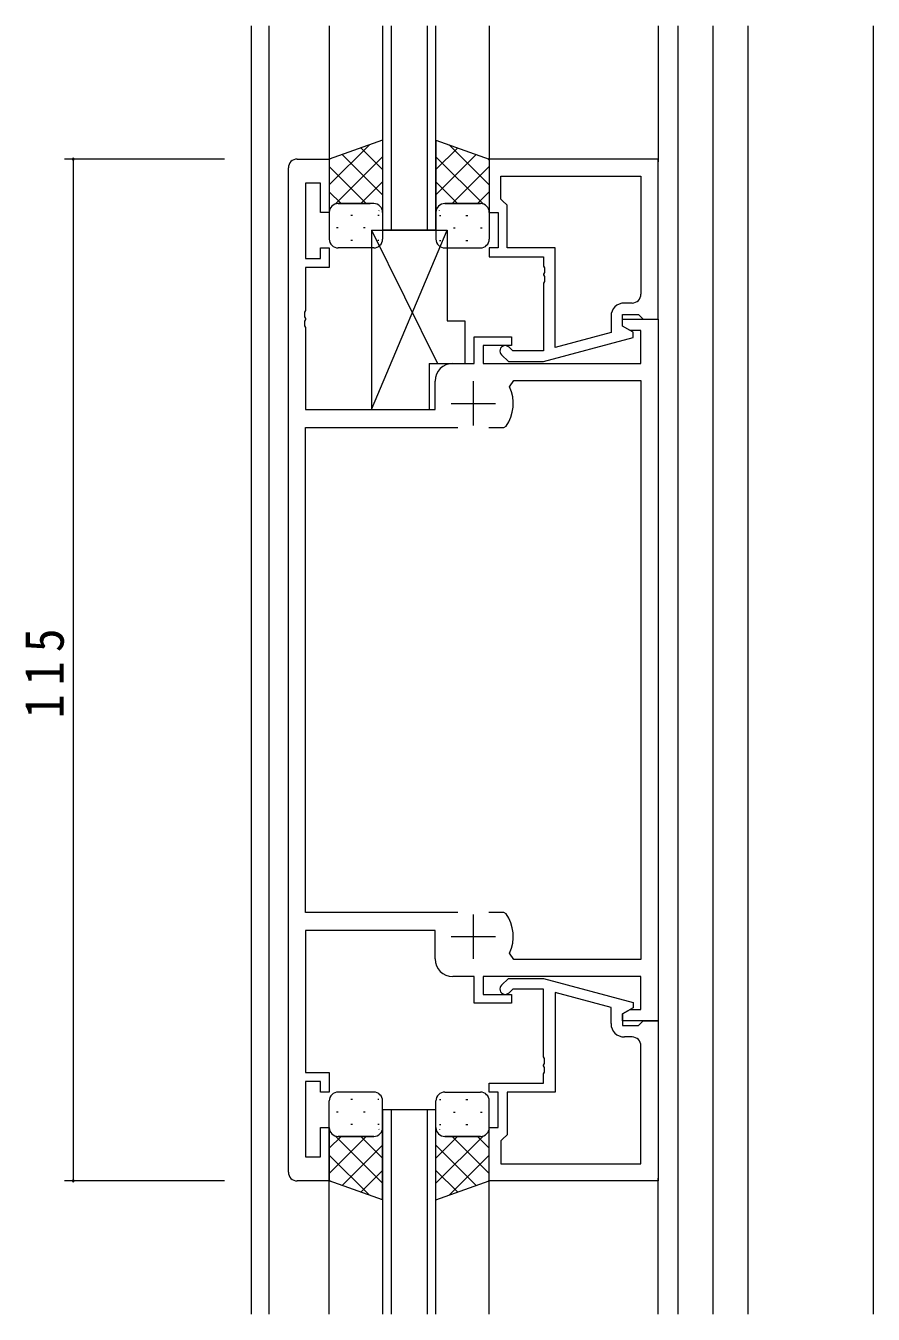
# Model space of a CAD drawing. Units: millimetres on the paper. Extents: x -397 to 397, y -282 to 282.
# Drawn here: x -67.9 to 27.4, y -22.2 to 122.8 of the extents above; entities that cross this region are included whole.
import ezdxf

# ---------------------------------------------------------------- set-up
doc = ezdxf.new("R2010")
doc.units = ezdxf.units.MM
for name, color, linetype, lineweight in [('0-3_YKK_11', 7, 'Continuous', 18), ('0-4_YKK_12', 2, 'Continuous', 18), ('0-5_YKK_13', 4, 'Continuous', 18), ('0-6_YKK_D', 6, 'Continuous', 18)]:
    doc.layers.add(name, color=color, linetype=linetype, lineweight=lineweight)
doc.styles.add('ＭＳ ゴシック', font='')
doc.styles.get('ＭＳ ゴシック').set_extended_font_data('MS Gothic')

msp = doc.modelspace()

# ---------------------------------------------------------------- linework, layer by layer
at = {"layer": '0-3_YKK_11'}
for p, q in [((-37.369, 107.779), (-33.769, 107.779)), ((-33.769, 107.779), (-33.769, 101.779)), ((-15.769, 107.779), (-15.769, 101.779)), ((3.231, 107.779), (-15.769, 107.779)), ((3.231, 89.779), (3.231, 107.779)), ((-38.369, -6.221), (-38.369, 106.779)), ((-36.439, 105.079), (-36.439, 96.579)), ((-34.769, 105.079), (-36.439, 105.079)), ((-34.769, 101.779), (-34.769, 105.079)), ((-14.469, 105.849), (1.301, 105.849)), ((-14.469, 103.279), (-14.469, 105.849)), ((-14.469, 105.849), (1.301, 105.849)), ((1.301, 105.849), (1.301, 92.579)), ((-14.269, 103.079), (-14.469, 103.279)), ((-13.769, 102.579), (-14.269, 103.079)), ((-33.769, 101.779), (-34.769, 101.779)), ((-15.769, 101.779), (-14.769, 101.779)), ((-14.769, 101.779), (-14.769, 97.779)), ((-13.769, 97.779), (-13.769, 102.579)), ((-34.769, 97.779), (-33.769, 97.779)), ((-34.769, 96.579), (-34.769, 97.779)), ((-33.769, 97.779), (-33.769, 95.579)), ((-15.769, 97.779), (-15.769, 96.779)), ((-14.769, 97.779), (-15.769, 97.779)), ((-8.369, 97.779), (-13.769, 97.779)), ((-8.369, 86.571), (-8.369, 97.779)), ((-36.439, 96.579), (-34.769, 96.579)), ((-15.769, 96.779), (-9.669, 96.779)), ((-9.669, 96.779), (-9.669, 95.738)), ((-9.669, 95.738), (-9.549, 95.554)), ((-36.439, 95.579), (-36.439, 90.738)), ((-33.769, 95.579), (-36.439, 95.579)), ((-9.549, 95.005), (-9.669, 94.821)), ((-9.669, 94.821), (-9.669, 94.738)), ((-9.669, 94.738), (-9.549, 94.554)), ((-9.549, 95.554), (-9.549, 95.005)), ((-9.549, 94.554), (-9.549, 94.005)), ((-9.549, 94.005), (-9.669, 93.821)), ((-9.669, 93.821), (-9.669, 86.179)), ((0.301, 91.579), (-0.569, 91.579)), ((-36.439, 90.738), (-36.559, 90.554)), ((-36.559, 90.554), (-36.559, 90.005)), ((-36.559, 90.005), (-36.439, 89.821)), ((-2.069, 90.079), (-2.069, 88.259)), ((-0.769, 90.279), (1.031, 90.279)), ((-0.769, 88.979), (-0.769, 90.279)), ((1.031, 90.279), (1.231, 90.079)), ((1.231, 90.079), (1.531, 89.779)), ((-36.439, 89.738), (-36.559, 89.554)), ((-36.559, 89.554), (-36.559, 89.005)), ((-36.559, 89.005), (-36.439, 88.821)), ((-36.439, 89.821), (-36.439, 89.738)), ((-36.439, 88.821), (-36.439, 79.579)), ((-0.769, 89.779), (3.231, 89.779)), ((-0.769, 88.979), (-0.769, 89.779)), ((0.097, 88.479), (-0.769, 88.979)), ((0.431, 88.287), (-0.769, 88.979)), ((1.301, 88.479), (0.097, 88.479)), ((1.301, 84.779), (1.301, 88.479)), ((1.531, 89.779), (3.231, 89.779)), ((3.231, 89.779), (3.231, 10.779)), ((-17.469, 87.779), (-13.269, 87.779)), ((-17.469, 84.779), (-17.469, 87.779)), ((-13.269, 87.779), (-13.269, 86.779)), ((-9.672, 84.979), (0.431, 87.687)), ((-2.069, 88.259), (-8.369, 86.571)), ((0.431, 87.687), (0.431, 88.287)), ((-16.469, 86.779), (-16.469, 84.779)), ((-13.269, 86.779), (-16.469, 86.779)), ((-14.393, 85.755), (-13.617, 84.979)), ((-13.12, 86.179), (-13.545, 86.604)), ((-9.669, 86.179), (-13.12, 86.179)), ((-19.869, 84.779), (-17.469, 84.779)), ((-16.469, 84.779), (1.301, 84.779)), ((-13.617, 84.979), (-9.672, 84.979)), ((-21.869, 79.579), (-21.869, 82.779)), ((-17.569, 82.779), (-17.569, 77.779)), ((-13.473, 82.142), (-13.017, 82.849)), ((-13.017, 82.849), (1.301, 82.849)), ((1.301, 82.849), (1.301, 17.709)), ((-20.069, 80.279), (-15.069, 80.279)), ((-36.439, 79.579), (-21.869, 79.579)), ((-36.439, 77.579), (-19.319, 77.579)), ((-36.439, 22.979), (-36.439, 77.579)), ((-15.819, 77.579), (-14.122, 77.579)), ((-15.819, 77.579), (-14.122, 77.579)), ((-14.122, 77.579), (-13.876, 77.708)), ((-19.319, 22.979), (-36.439, 22.979)), ((-17.569, 22.779), (-17.569, 17.779)), ((-14.122, 22.979), (-15.819, 22.979)), ((-13.876, 22.851), (-14.122, 22.979)), ((-36.439, 20.979), (-36.439, 4.979)), ((-21.869, 20.979), (-36.439, 20.979)), ((-21.869, 17.779), (-21.869, 20.979)), ((-20.069, 20.279), (-15.069, 20.279)), ((-13.017, 17.709), (-13.473, 18.416)), ((1.301, 17.709), (-13.017, 17.709)), ((-17.469, 15.779), (-19.869, 15.779)), ((-17.469, 12.779), (-17.469, 15.779)), ((-16.469, 15.779), (-16.469, 13.779)), ((1.301, 15.779), (-16.469, 15.779)), ((-14.393, 14.804), (-13.617, 15.579)), ((-13.617, 15.579), (-9.672, 15.579)), ((-9.672, 15.579), (0.431, 12.872)), ((1.301, 12.079), (1.301, 15.779)), ((-16.469, 13.779), (-13.269, 13.779)), ((-13.12, 14.379), (-13.545, 13.955)), ((-13.269, 13.779), (-13.269, 12.779)), ((-9.669, 14.379), (-13.12, 14.379)), ((-9.669, 6.738), (-9.669, 14.379)), ((-8.369, 13.988), (-8.369, 2.779)), ((-2.069, 12.3), (-8.369, 13.988)), ((-13.269, 12.779), (-17.469, 12.779)), ((-2.069, 10.479), (-2.069, 12.3)), ((0.431, 12.272), (-0.769, 11.579)), ((-0.769, 11.579), (0.097, 12.079)), ((0.097, 12.079), (1.301, 12.079)), ((0.431, 12.872), (0.431, 12.272)), ((-0.769, 10.779), (-0.769, 11.579)), ((-0.769, 11.579), (-0.769, 10.279)), ((3.231, 10.779), (-0.769, 10.779)), ((-0.769, 10.279), (1.031, 10.279)), ((1.031, 10.279), (1.231, 10.479)), ((1.231, 10.479), (1.531, 10.779)), ((1.531, 10.779), (3.231, 10.779)), ((3.231, 10.779), (3.231, -7.221)), ((0.301, 8.979), (-0.569, 8.979)), ((1.301, -5.291), (1.301, 7.979)), ((-9.549, 6.554), (-9.669, 6.738)), ((-9.669, 5.821), (-9.549, 6.005)), ((-9.669, 5.738), (-9.669, 5.821)), ((-9.549, 6.005), (-9.549, 6.554)), ((-36.439, 4.979), (-33.769, 4.979)), ((-33.769, 4.979), (-33.769, 2.779)), ((-9.549, 5.554), (-9.669, 5.738)), ((-9.669, 4.821), (-9.549, 5.005)), ((-9.669, 3.779), (-9.669, 4.821)), ((-9.549, 5.005), (-9.549, 5.554)), ((-36.439, 3.979), (-36.439, -4.521)), ((-34.769, 3.979), (-36.439, 3.979)), ((-34.769, 2.779), (-34.769, 3.979)), ((-15.769, 3.779), (-9.669, 3.779)), ((-15.769, 2.779), (-15.769, 3.779)), ((-33.769, 2.779), (-34.769, 2.779)), ((-14.769, 2.779), (-15.769, 2.779)), ((-14.769, -1.221), (-14.769, 2.779)), ((-13.769, 2.779), (-13.769, -2.021)), ((-8.369, 2.779), (-13.769, 2.779)), ((-34.769, -1.221), (-33.769, -1.221)), ((-34.769, -4.521), (-34.769, -1.221)), ((-33.769, -1.221), (-33.769, -7.221)), ((-15.769, -1.221), (-14.769, -1.221)), ((-15.769, -7.221), (-15.769, -1.221)), ((-14.269, -2.521), (-14.469, -2.721)), ((-14.469, -2.721), (-14.469, -5.291)), ((-13.769, -2.021), (-14.269, -2.521)), ((-36.439, -4.521), (-34.769, -4.521)), ((-14.469, -5.291), (1.301, -5.291)), ((-14.469, -5.291), (1.301, -5.291)), ((-33.769, -7.221), (-37.369, -7.221)), ((3.231, -7.221), (-15.769, -7.221))]:
    msp.add_line(p, q, dxfattribs=at)
for centre, radius, start, end in [((-37.369, 106.779), 1, 90.00001, 179.99999), ((-0.569, 90.079), 1.5, 90.00001, 179.99999), ((0.301, 92.579), 1, 270.00001, 359.99999), ((-13.969, 86.179), 0.6, 44.99999, 225.00001), ((-19.869, 82.779), 2, 90.00001, 179.99999), ((-17.569, 80.279), 4.5, 325.15008, 24.45637), ((-17.569, 20.279), 4.5, 335.54363, 34.84992), ((-19.869, 17.779), 2, 180.00001, 269.99999), ((-13.969, 14.379), 0.6, 134.99999, 315.00001), ((-0.569, 10.479), 1.5, 180.00001, 269.99999), ((0.301, 7.979), 1, 0.00001, 89.99999), ((-37.369, -6.221), 1, 180.00001, 269.99999)]:
    msp.add_arc(centre, radius, start, end, dxfattribs=at)
at = {"layer": '0-4_YKK_12'}
for p, q in [((-42.569, 122.779), (-42.569, -22.221)), ((-40.569, 122.779), (-40.569, -22.221)), ((-33.769, 122.779), (-33.769, 107.779)), ((-27.769, 122.779), (-27.769, 99.779)), ((-26.769, 99.779), (-26.769, 122.779)), ((-22.769, 122.779), (-22.769, 99.779)), ((-21.769, 99.779), (-21.769, 122.779)), ((-15.769, 122.779), (-15.769, 107.779)), ((3.231, 122.779), (3.231, 107.479)), ((5.431, 122.779), (5.431, -22.221)), ((9.431, -22.221), (9.431, 122.779)), ((13.331, 122.779), (13.331, -22.221)), ((27.431, 122.779), (27.431, -22.221)), ((-21.769, 99.779), (-27.769, 99.779)), ((-21.769, 0.779), (-27.769, 0.779)), ((-27.769, 0.779), (-27.769, -22.221)), ((-26.769, -22.221), (-26.769, 0.779)), ((-22.769, 0.779), (-22.769, -22.221)), ((-21.769, -22.221), (-21.769, 0.779)), ((-33.769, -22.221), (-33.769, -7.221)), ((-15.769, -22.221), (-15.769, -7.221)), ((3.231, -22.221), (3.231, -6.921))]:
    msp.add_line(p, q, dxfattribs=at)
at = {"layer": '0-5_YKK_13'}
for p, q in [((-27.769, 109.922), (-33.769, 107.779)), ((-33.769, 104.871), (-29.244, 109.395)), ((-27.769, 106.593), (-30.222, 109.046)), ((-27.769, 109.922), (-27.769, 101.779)), ((-21.769, 109.922), (-21.769, 101.779)), ((-21.769, 109.922), (-15.769, 107.779)), ((-21.769, 106.593), (-19.316, 109.046)), ((-15.769, 104.871), (-20.294, 109.395)), ((-33.769, 107.699), (-33.644, 107.824)), ((-33.769, 107.779), (-33.769, 101.779)), ((-33.082, 102.729), (-27.769, 108.042)), ((-27.769, 103.765), (-32.306, 108.302)), ((-21.769, 103.765), (-17.232, 108.302)), ((-16.456, 102.729), (-21.769, 108.042)), ((-15.769, 107.699), (-15.894, 107.824)), ((-15.769, 107.779), (-15.769, 101.779)), ((-29.612, 102.779), (-33.769, 106.937)), ((-19.926, 102.779), (-15.769, 106.937)), ((-30.203, 102.779), (-27.769, 105.214)), ((-19.334, 102.779), (-21.769, 105.214)), ((-32.44, 102.779), (-33.769, 104.108)), ((-17.098, 102.779), (-15.769, 104.108)), ((-33.769, 102.042), (-33.719, 102.093)), ((-33.769, 101.779), (-33.769, 98.779)), ((-28.769, 102.779), (-32.769, 102.779)), ((-32.769, 102.779), (-29.169, 102.779)), ((-28.187, 101.968), (-28.169, 101.985)), ((-27.769, 101.779), (-27.769, 98.779)), ((-21.769, 101.779), (-21.769, 98.779)), ((-21.351, 101.968), (-21.369, 101.985)), ((-20.769, 102.779), (-16.769, 102.779)), ((-16.769, 102.779), (-20.769, 102.779)), ((-15.769, 102.042), (-15.819, 102.093)), ((-15.769, 101.779), (-15.769, 98.779)), ((-31.15, 101.445), (-31.35, 101.445)), ((-28.169, 101.445), (-28.32, 101.445)), ((-21.369, 101.445), (-21.217, 101.445)), ((-18.387, 101.445), (-18.187, 101.445)), ((-32.765, 100.03), (-32.965, 100.03)), ((-31.15, 98.615), (-31.35, 98.615)), ((-29.735, 100.03), (-29.935, 100.03)), ((-29.019, 99.779), (-21.593, 84.779)), ((-29.019, 79.579), (-20.519, 99.779)), ((-29.019, 99.779), (-20.519, 99.779)), ((-29.019, 99.779), (-29.019, 79.579)), ((-28.182, 98.615), (-28.32, 98.615)), ((-21.355, 98.615), (-21.217, 98.615)), ((-20.519, 99.779), (-20.519, 89.579)), ((-19.802, 100.03), (-19.602, 100.03)), ((-18.387, 98.615), (-18.187, 98.615)), ((-16.772, 100.03), (-16.572, 100.03)), ((-28.769, 97.779), (-32.769, 97.779)), ((-20.769, 97.779), (-16.769, 97.779)), ((-20.519, 89.579), (-18.519, 89.579)), ((-18.519, 89.579), (-18.519, 84.779)), ((-22.519, 84.779), (-18.519, 84.779)), ((-22.519, 84.779), (-22.519, 79.579)), ((-29.019, 79.579), (-22.519, 79.579)), ((-33.769, -1.221), (-33.769, 1.779)), ((-28.769, 2.779), (-32.769, 2.779)), ((-31.15, 1.944), (-31.35, 1.944)), ((-28.182, 1.944), (-28.32, 1.944)), ((-27.769, -1.221), (-27.769, 1.779)), ((-21.769, -1.221), (-21.769, 1.779)), ((-21.355, 1.944), (-21.217, 1.944)), ((-20.769, 2.779), (-16.769, 2.779)), ((-18.387, 1.944), (-18.187, 1.944)), ((-15.769, -1.221), (-15.769, 1.779)), ((-32.765, 0.529), (-32.965, 0.529)), ((-29.735, 0.529), (-29.935, 0.529)), ((-19.802, 0.529), (-19.602, 0.529)), ((-16.772, 0.529), (-16.572, 0.529)), ((-33.769, -7.221), (-33.769, -1.221)), ((-31.15, -0.886), (-31.35, -0.886)), ((-28.169, -0.886), (-28.32, -0.886)), ((-28.187, -1.409), (-28.169, -1.427)), ((-27.769, -9.363), (-27.769, -1.221)), ((-21.769, -9.363), (-21.769, -1.221)), ((-21.369, -0.886), (-21.217, -0.886)), ((-21.351, -1.409), (-21.369, -1.427)), ((-18.387, -0.886), (-18.187, -0.886)), ((-15.769, -7.221), (-15.769, -1.221)), ((-33.769, -1.483), (-33.719, -1.534)), ((-32.44, -2.221), (-33.769, -3.549)), ((-29.612, -2.221), (-33.769, -6.378)), ((-33.082, -2.17), (-27.769, -7.483)), ((-28.769, -2.221), (-32.769, -2.221)), ((-32.769, -2.221), (-28.769, -2.221)), ((-30.203, -2.221), (-27.769, -4.655)), ((-16.456, -2.17), (-21.769, -7.483)), ((-19.334, -2.221), (-21.769, -4.655)), ((-20.769, -2.221), (-16.769, -2.221)), ((-16.769, -2.221), (-20.769, -2.221)), ((-19.926, -2.221), (-15.769, -6.378)), ((-17.098, -2.221), (-15.769, -3.549)), ((-15.769, -1.483), (-15.819, -1.534)), ((-33.769, -4.312), (-29.244, -8.836)), ((-27.769, -3.206), (-32.306, -7.743)), ((-21.769, -3.206), (-17.232, -7.743)), ((-15.769, -4.312), (-20.294, -8.836)), ((-33.769, -7.14), (-33.644, -7.265)), ((-27.769, -9.363), (-33.769, -7.221)), ((-27.769, -6.035), (-30.222, -8.487)), ((-21.769, -6.035), (-19.316, -8.487)), ((-21.769, -9.363), (-15.769, -7.221)), ((-15.769, -7.14), (-15.894, -7.265))]:
    msp.add_line(p, q, dxfattribs=at)
for centre, start, end in [((-32.769, 101.779), 90, 180), ((-32.769, 101.779), 90, 179.9999), ((-28.769, 101.779), 0, 90), ((-20.769, 101.779), 90, 180), ((-16.769, 101.779), 0, 90), ((-16.769, 101.779), 0.0001, 90), ((-32.769, 98.779), 180, 270), ((-28.769, 98.779), 270, 0), ((-20.769, 98.779), 180, 270), ((-16.769, 98.779), 270, 0), ((-32.769, 1.779), 90, 180), ((-28.769, 1.779), 0, 90), ((-20.769, 1.779), 90, 180), ((-16.769, 1.779), 0, 90), ((-32.769, -1.221), 180, 270), ((-32.769, -1.221), 180.0001, 270), ((-28.769, -1.221), 270, 0), ((-20.769, -1.221), 180, 270), ((-16.769, -1.221), 270, 0), ((-16.769, -1.221), 270, 359.9999)]:
    msp.add_arc(centre, 1, start, end, dxfattribs=at)
at = {"layer": '0-6_YKK_D'}
for p, q in [((-45.569, 107.779), (-63.569, 107.779)), ((-62.569, 107.779), (-62.569, -7.221)), ((-45.569, -7.221), (-63.569, -7.221))]:
    msp.add_line(p, q, dxfattribs=at)
for centre, start, end in [((-62.569, 107.779), 90, 270), ((-62.569, 107.779), 270, 90), ((-62.569, -7.221), 90, 270), ((-62.569, -7.221), 270, 90)]:
    msp.add_arc(centre, 0.106, start, end, dxfattribs=at)

# ---------------------------------------------------------------- texts
at = {"layer": '0-6_YKK_D', "color": 7, "insert": (-63.569, 44.839), "char_height": 4.399, "attachment_point": 7, "rotation": 90, "style": 'ＭＳ ゴシック'}
msp.add_mtext('\\T1.38;\\W0.9;115', dxfattribs=at)

doc.saveas('drawing.dxf')
